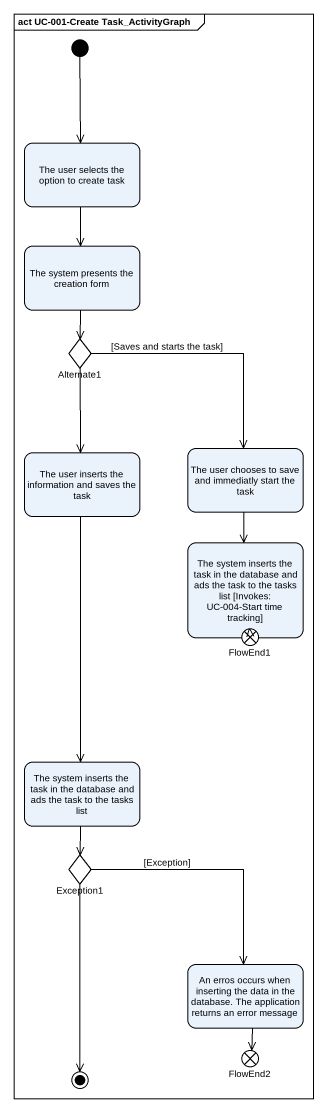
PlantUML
@startuml
mainframe act UC-001-Create Task_ActivityGraph
hide empty description
state "The user selects the option to create task" as The_user_selects_the_option
state "The system presents the creation form" as The_system_presents_the
state Alternate1 <<choice>>
state "The user inserts the information and saves the task" as The_user_inserts_the
state "The user chooses to save and immediatly start the task" as The_user_chooses_to_save
state "The system inserts the task in the database and ads the task to the tasks list [Invokes: UC-004-Start time tracking]" as The_system_inserts_the_task
state FlowEnd1 <<end>>
state "The system inserts the task in the database and ads the task to the tasks list" as The_system_inserts_the_task_2
state Exception1 <<choice>>
state "An erros occurs when inserting the data in the database. The application returns an error message" as An_erros_occurs_when
state FlowEnd2 <<end>>
[*] --> The_user_selects_the_option
The_user_selects_the_option --> The_system_presents_the
The_system_presents_the --> Alternate1
Alternate1 --> The_user_inserts_the
Alternate1 --> The_user_chooses_to_save : [Saves and starts the task]
The_user_inserts_the --> The_system_inserts_the_task_2
The_user_chooses_to_save --> The_system_inserts_the_task
The_system_inserts_the_task --> FlowEnd1
The_system_inserts_the_task_2 --> Exception1
Exception1 --> An_erros_occurs_when : [Exception]
An_erros_occurs_when --> FlowEnd2
Exception1 --> [*]
@enduml
